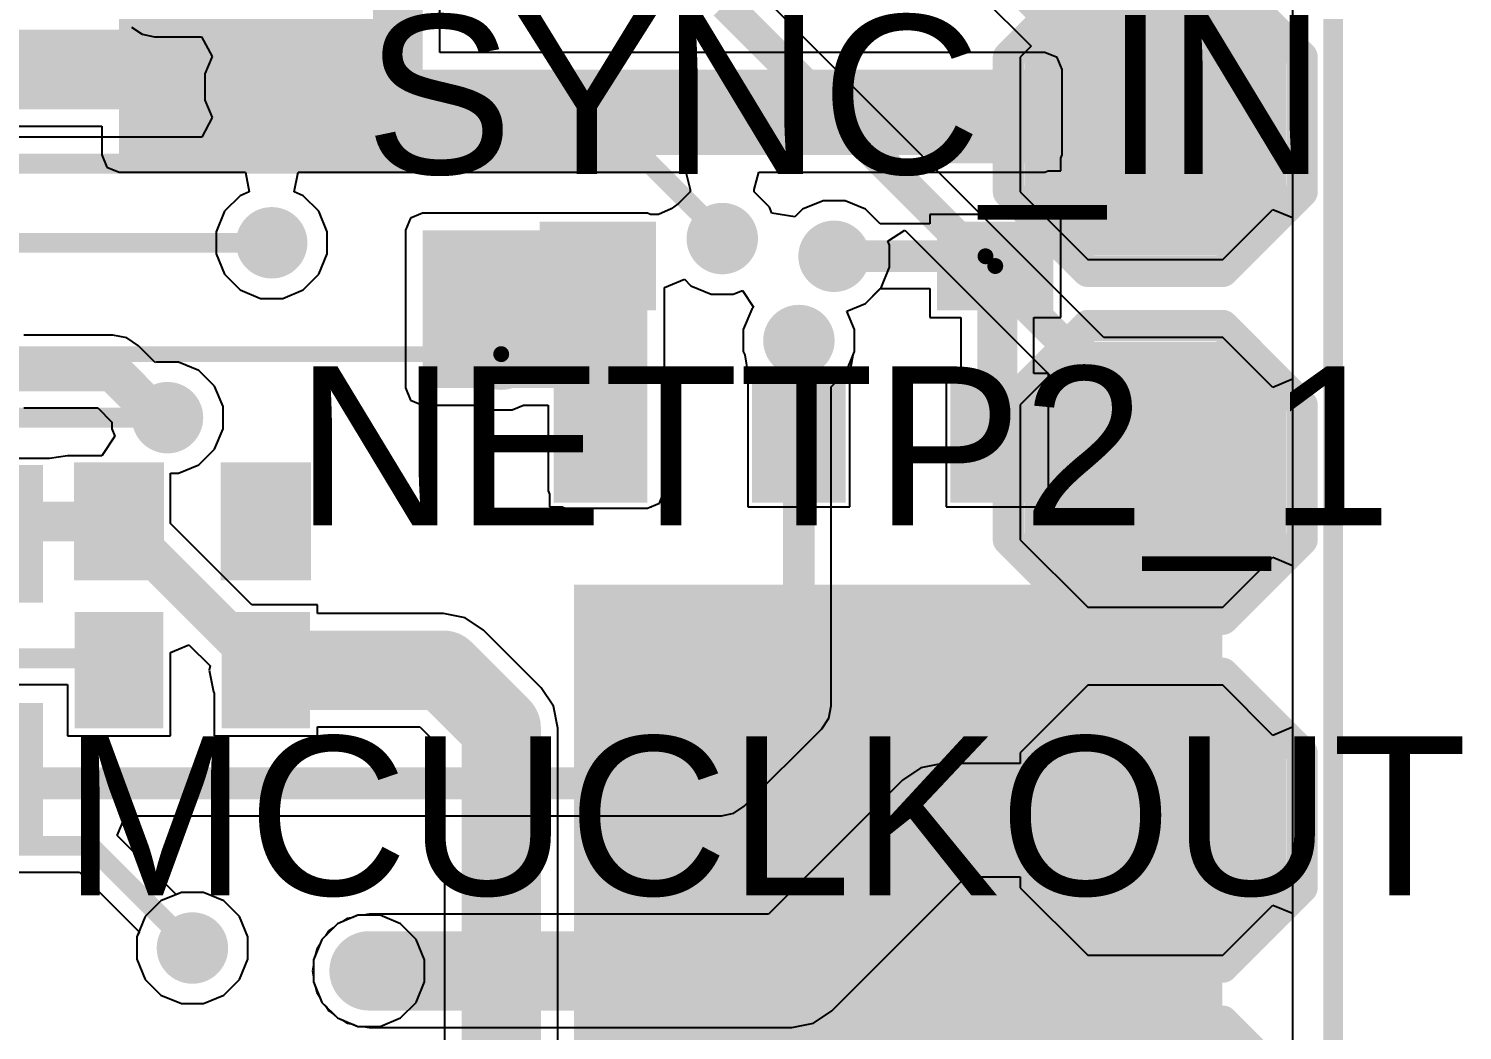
# Model space of a CAD drawing. Header units: millimetres. Extents: x -12 to 5428, y 0 to 5422.
# Drawn here: x 34.63 to 43.8, y 7.53 to 13.94 of the extents above; entities that cross this region are included whole.
import ezdxf

# ---------------------------------------------------------------- set-up
doc = ezdxf.new("R2010")
doc.units = ezdxf.units.MM
for name, color, linetype in [('BottomLayer', 5, 'Continuous'), ('BottomPaste', 16, 'Continuous'), ('BottomSolder', 6, 'Continuous'), ('Mechanical2', 216, 'Continuous'), ('TopLayer', 1, 'Continuous'), ('TopOverlay', 2, 'Continuous'), ('TopPaste', 8, 'Continuous'), ('TopSolder', 216, 'Continuous'), ('ViaHoleLayer', 16, 'Continuous')]:
    doc.layers.add(name, color=color, linetype=linetype)
doc.styles.add('Arial', font='', dxfattribs={"height": 0.2})
doc.styles.get('Arial').set_extended_font_data('Arial')

# ---------------------------------------------------------------- blocks, each defined once
blk = doc.blocks.new('T__________4')
at = {"layer": 'TopLayer'}
blk.add_hatch(color=1, dxfattribs=at).paths.add_polyline_path([(0.381, 0.762), (-0.381, 0.762), (-0.762, 0.381), (-0.762, -0.381), (-0.381, -0.762), (0.381, -0.762), (0.762, -0.381), (0.762, 0.381)])
at = {"layer": 'TopPaste'}
blk.add_hatch(color=8, dxfattribs=at).paths.add_polyline_path([(0.381, 0.762), (-0.381, 0.762), (-0.762, 0.381), (-0.762, -0.381), (-0.381, -0.762), (0.381, -0.762), (0.762, -0.381), (0.762, 0.381)])
at = {"layer": 'TopSolder'}
blk.add_hatch(color=216, dxfattribs=at).paths.add_polyline_path([(0.4185, 0.837), (-0.4185, 0.837), (-0.837, 0.4185), (-0.837, -0.4185), (-0.4185, -0.837), (0.4185, -0.837), (0.837, -0.4185), (0.837, 0.4185)])
at = {"layer": 'TopOverlay', "const_width": 0.2}
for points in [[(-0.4318, 0.9398), (-0.9398, 0.4318)], [(-0.4318, 0.9398), (0.4318, 0.9398)], [(0.4318, 0.9398), (0.9398, 0.4318)], [(-0.9398, 0.4318), (-0.9398, -0.4318)], [(0.9398, 0.4318), (0.9398, -0.4318)], [(-0.9398, -0.4318), (-0.4318, -0.9398)], [(0.9398, -0.4318), (0.4318, -0.9398)], [(-0.4318, -0.9398), (0.4318, -0.9398)]]:
    blk.add_lwpolyline(points, dxfattribs=at)
at = {"layer": 'TopOverlay', "const_width": 0.1}
for points in [[(-0.4818, 0.9398, 1), (-0.3818, 0.9398, 1)], [(-0.4818, 0.9398, 1), (-0.3818, 0.9398, 1)], [(0.3818, 0.9398, 1), (0.4818, 0.9398, 1)], [(0.3818, 0.9398, 1), (0.4818, 0.9398, 1)], [(-0.9898, 0.4318, 1), (-0.8898, 0.4318, 1)], [(-0.9898, 0.4318, 1), (-0.8898, 0.4318, 1)], [(0.8898, 0.4318, 1), (0.9898, 0.4318, 1)], [(0.8898, 0.4318, 1), (0.9898, 0.4318, 1)], [(-0.9898, -0.4318, 1), (-0.8898, -0.4318, 1)], [(-0.9898, -0.4318, 1), (-0.8898, -0.4318, 1)], [(0.8898, -0.4318, 1), (0.9898, -0.4318, 1)], [(0.8898, -0.4318, 1), (0.9898, -0.4318, 1)], [(-0.4818, -0.9398, 1), (-0.3818, -0.9398, 1)], [(-0.4818, -0.9398, 1), (-0.3818, -0.9398, 1)], [(0.3818, -0.9398, 1), (0.4818, -0.9398, 1)], [(0.3818, -0.9398, 1), (0.4818, -0.9398, 1)]]:
    blk.add_lwpolyline(points, format="xyb", close=True, dxfattribs=at)
blk = doc.blocks.new('T__________7')
at = {"layer": 'TopLayer'}
blk.add_hatch(color=1, dxfattribs=at).paths.add_polyline_path([(0.381, 0.762), (-0.381, 0.762), (-0.762, 0.381), (-0.762, -0.381), (-0.381, -0.762), (0.381, -0.762), (0.762, -0.381), (0.762, 0.381)])
at = {"layer": 'TopPaste'}
blk.add_hatch(color=8, dxfattribs=at).paths.add_polyline_path([(0.381, 0.762), (-0.381, 0.762), (-0.762, 0.381), (-0.762, -0.381), (-0.381, -0.762), (0.381, -0.762), (0.762, -0.381), (0.762, 0.381)])
at = {"layer": 'TopSolder'}
blk.add_hatch(color=216, dxfattribs=at).paths.add_polyline_path([(0.4185, 0.837), (-0.4185, 0.837), (-0.837, 0.4185), (-0.837, -0.4185), (-0.4185, -0.837), (0.4185, -0.837), (0.837, -0.4185), (0.837, 0.4185)])
at = {"layer": 'TopOverlay', "const_width": 0.2}
for points in [[(-0.4318, 0.9398), (-0.9398, 0.4318)], [(-0.4318, 0.9398), (0.4318, 0.9398)], [(0.4318, 0.9398), (0.9398, 0.4318)], [(-0.9398, 0.4318), (-0.9398, -0.4318)], [(0.9398, 0.4318), (0.9398, -0.4318)], [(-0.9398, -0.4318), (-0.4318, -0.9398)], [(0.9398, -0.4318), (0.4318, -0.9398)], [(-0.4318, -0.9398), (0.4318, -0.9398)]]:
    blk.add_lwpolyline(points, dxfattribs=at)
at = {"layer": 'TopOverlay', "const_width": 0.1}
for points in [[(-0.4818, 0.9398, 1), (-0.3818, 0.9398, 1)], [(-0.4818, 0.9398, 1), (-0.3818, 0.9398, 1)], [(0.3818, 0.9398, 1), (0.4818, 0.9398, 1)], [(0.3818, 0.9398, 1), (0.4818, 0.9398, 1)], [(-0.9898, 0.4318, 1), (-0.8898, 0.4318, 1)], [(-0.9898, 0.4318, 1), (-0.8898, 0.4318, 1)], [(0.8898, 0.4318, 1), (0.9898, 0.4318, 1)], [(0.8898, 0.4318, 1), (0.9898, 0.4318, 1)], [(-0.9898, -0.4318, 1), (-0.8898, -0.4318, 1)], [(-0.9898, -0.4318, 1), (-0.8898, -0.4318, 1)], [(0.8898, -0.4318, 1), (0.9898, -0.4318, 1)], [(0.8898, -0.4318, 1), (0.9898, -0.4318, 1)], [(-0.4818, -0.9398, 1), (-0.3818, -0.9398, 1)], [(-0.4818, -0.9398, 1), (-0.3818, -0.9398, 1)], [(0.3818, -0.9398, 1), (0.4818, -0.9398, 1)], [(0.3818, -0.9398, 1), (0.4818, -0.9398, 1)]]:
    blk.add_lwpolyline(points, format="xyb", close=True, dxfattribs=at)
blk = doc.blocks.new('T__________8')
at = {"layer": 'TopLayer'}
blk.add_hatch(color=1, dxfattribs=at).paths.add_polyline_path([(0.381, 0.762), (-0.381, 0.762), (-0.762, 0.381), (-0.762, -0.381), (-0.381, -0.762), (0.381, -0.762), (0.762, -0.381), (0.762, 0.381)])
at = {"layer": 'TopPaste'}
blk.add_hatch(color=8, dxfattribs=at).paths.add_polyline_path([(0.381, 0.762), (-0.381, 0.762), (-0.762, 0.381), (-0.762, -0.381), (-0.381, -0.762), (0.381, -0.762), (0.762, -0.381), (0.762, 0.381)])
at = {"layer": 'TopSolder'}
blk.add_hatch(color=216, dxfattribs=at).paths.add_polyline_path([(0.4185, 0.837), (-0.4185, 0.837), (-0.837, 0.4185), (-0.837, -0.4185), (-0.4185, -0.837), (0.4185, -0.837), (0.837, -0.4185), (0.837, 0.4185)])
at = {"layer": 'TopOverlay', "const_width": 0.2}
for points in [[(-0.4318, 0.9398), (-0.9398, 0.4318)], [(-0.4318, 0.9398), (0.4318, 0.9398)], [(0.4318, 0.9398), (0.9398, 0.4318)], [(-0.9398, 0.4318), (-0.9398, -0.4318)], [(0.9398, 0.4318), (0.9398, -0.4318)], [(-0.9398, -0.4318), (-0.4318, -0.9398)], [(0.9398, -0.4318), (0.4318, -0.9398)], [(-0.4318, -0.9398), (0.4318, -0.9398)]]:
    blk.add_lwpolyline(points, dxfattribs=at)
at = {"layer": 'TopOverlay', "const_width": 0.1}
for points in [[(-0.4818, 0.9398, 1), (-0.3818, 0.9398, 1)], [(-0.4818, 0.9398, 1), (-0.3818, 0.9398, 1)], [(0.3818, 0.9398, 1), (0.4818, 0.9398, 1)], [(0.3818, 0.9398, 1), (0.4818, 0.9398, 1)], [(-0.9898, 0.4318, 1), (-0.8898, 0.4318, 1)], [(-0.9898, 0.4318, 1), (-0.8898, 0.4318, 1)], [(0.8898, 0.4318, 1), (0.9898, 0.4318, 1)], [(0.8898, 0.4318, 1), (0.9898, 0.4318, 1)], [(-0.9898, -0.4318, 1), (-0.8898, -0.4318, 1)], [(-0.9898, -0.4318, 1), (-0.8898, -0.4318, 1)], [(0.8898, -0.4318, 1), (0.9898, -0.4318, 1)], [(0.8898, -0.4318, 1), (0.9898, -0.4318, 1)], [(-0.4818, -0.9398, 1), (-0.3818, -0.9398, 1)], [(-0.4818, -0.9398, 1), (-0.3818, -0.9398, 1)], [(0.3818, -0.9398, 1), (0.4818, -0.9398, 1)], [(0.3818, -0.9398, 1), (0.4818, -0.9398, 1)]]:
    blk.add_lwpolyline(points, format="xyb", close=True, dxfattribs=at)
blk = doc.blocks.new('8_WSON_6_5____B_32')
at = {"layer": 'BottomLayer'}
for points in [[(-3.025, 2.13), (-2.375, 2.13), (-2.375, 1.68), (-3.025, 1.68)], [(2.375, 2.13), (3.025, 2.13), (3.025, 1.68), (2.375, 1.68)], [(-1.7, 2), (1.7, 2), (1.7, -2), (-1.7, -2)], [(-3.025, 0.86), (-2.375, 0.86), (-2.375, 0.41), (-3.025, 0.41)], [(2.375, 0.86), (3.025, 0.86), (3.025, 0.41), (2.375, 0.41)], [(-3.025, -0.41), (-2.375, -0.41), (-2.375, -0.86), (-3.025, -0.86)], [(2.375, -0.41), (3.025, -0.41), (3.025, -0.86), (2.375, -0.86)], [(-3.025, -1.68), (-2.375, -1.68), (-2.375, -2.13), (-3.025, -2.13)], [(2.375, -1.68), (3.025, -1.68), (3.025, -2.13), (2.375, -2.13)]]:
    blk.add_hatch(color=5, dxfattribs=at).paths.add_polyline_path(points)
at = {"layer": 'BottomPaste'}
for points in [[(-3.025, 2.13), (-2.375, 2.13), (-2.375, 1.68), (-3.025, 1.68)], [(2.375, 2.13), (3.025, 2.13), (3.025, 1.68), (2.375, 1.68)], [(-1.7, 2), (1.7, 2), (1.7, -2), (-1.7, -2)], [(-3.025, 0.86), (-2.375, 0.86), (-2.375, 0.41), (-3.025, 0.41)], [(2.375, 0.86), (3.025, 0.86), (3.025, 0.41), (2.375, 0.41)], [(-3.025, -0.41), (-2.375, -0.41), (-2.375, -0.86), (-3.025, -0.86)], [(2.375, -0.41), (3.025, -0.41), (3.025, -0.86), (2.375, -0.86)], [(-3.025, -1.68), (-2.375, -1.68), (-2.375, -2.13), (-3.025, -2.13)], [(2.375, -1.68), (3.025, -1.68), (3.025, -2.13), (2.375, -2.13)]]:
    blk.add_hatch(color=16, dxfattribs=at).paths.add_polyline_path(points)
at = {"layer": 'BottomSolder'}
for points in [[(-3.1, 2.205), (-2.3, 2.205), (-2.3, 1.605), (-3.1, 1.605)], [(2.3, 2.205), (3.1, 2.205), (3.1, 1.605), (2.3, 1.605)], [(-1.775, 2.075), (1.775, 2.075), (1.775, -2.075), (-1.775, -2.075)], [(-3.1, 0.935), (-2.3, 0.935), (-2.3, 0.335), (-3.1, 0.335)], [(2.3, 0.935), (3.1, 0.935), (3.1, 0.335), (2.3, 0.335)], [(-3.1, -0.335), (-2.3, -0.335), (-2.3, -0.935), (-3.1, -0.935)], [(2.3, -0.335), (3.1, -0.335), (3.1, -0.935), (2.3, -0.935)], [(-3.1, -1.605), (-2.3, -1.605), (-2.3, -2.205), (-3.1, -2.205)], [(2.3, -1.605), (3.1, -1.605), (3.1, -2.205), (2.3, -2.205)]]:
    blk.add_hatch(color=6, dxfattribs=at).paths.add_polyline_path(points)
blk = doc.blocks.new('T__________57')
at = {"layer": 'TopLayer'}
blk.add_hatch(color=1, dxfattribs=at).paths.add_polyline_path([(0.381, 0.762), (-0.381, 0.762), (-0.762, 0.381), (-0.762, -0.381), (-0.381, -0.762), (0.381, -0.762), (0.762, -0.381), (0.762, 0.381)])
at = {"layer": 'TopPaste'}
blk.add_hatch(color=8, dxfattribs=at).paths.add_polyline_path([(0.381, 0.762), (-0.381, 0.762), (-0.762, 0.381), (-0.762, -0.381), (-0.381, -0.762), (0.381, -0.762), (0.762, -0.381), (0.762, 0.381)])
at = {"layer": 'TopSolder'}
blk.add_hatch(color=216, dxfattribs=at).paths.add_polyline_path([(0.4185, 0.837), (-0.4185, 0.837), (-0.837, 0.4185), (-0.837, -0.4185), (-0.4185, -0.837), (0.4185, -0.837), (0.837, -0.4185), (0.837, 0.4185)])
at = {"layer": 'TopOverlay', "const_width": 0.2}
for points in [[(-0.9398, 0.4318), (-0.4318, 0.9398)], [(-0.4318, 0.9398), (0.4318, 0.9398)], [(0.4318, 0.9398), (0.9398, 0.4318)], [(-0.9398, -0.4318), (-0.9398, 0.4318)], [(0.9398, -0.4318), (0.9398, 0.4318)], [(-0.9398, -0.4318), (-0.4318, -0.9398)], [(0.4318, -0.9398), (0.9398, -0.4318)], [(-0.4318, -0.9398), (0.4318, -0.9398)]]:
    blk.add_lwpolyline(points, dxfattribs=at)
at = {"layer": 'TopOverlay', "const_width": 0.1}
for points in [[(-0.4818, 0.9398, 1), (-0.3818, 0.9398, 1)], [(-0.4818, 0.9398, 1), (-0.3818, 0.9398, 1)], [(0.3818, 0.9398, 1), (0.4818, 0.9398, 1)], [(0.3818, 0.9398, 1), (0.4818, 0.9398, 1)], [(-0.9898, 0.4318, 1), (-0.8898, 0.4318, 1)], [(-0.9898, 0.4318, 1), (-0.8898, 0.4318, 1)], [(0.8898, 0.4318, 1), (0.9898, 0.4318, 1)], [(0.8898, 0.4318, 1), (0.9898, 0.4318, 1)], [(-0.9898, -0.4318, 1), (-0.8898, -0.4318, 1)], [(-0.9898, -0.4318, 1), (-0.8898, -0.4318, 1)], [(0.8898, -0.4318, 1), (0.9898, -0.4318, 1)], [(0.8898, -0.4318, 1), (0.9898, -0.4318, 1)], [(-0.4818, -0.9398, 1), (-0.3818, -0.9398, 1)], [(-0.4818, -0.9398, 1), (-0.3818, -0.9398, 1)], [(0.3818, -0.9398, 1), (0.4818, -0.9398, 1)], [(0.3818, -0.9398, 1), (0.4818, -0.9398, 1)]]:
    blk.add_lwpolyline(points, format="xyb", close=True, dxfattribs=at)
blk = doc.blocks.new('R___0402_B_80')
at = {"layer": 'BottomLayer'}
for points in [[(-0.2413, 0.3175), (-0.2413, -0.3175), (-0.6985, -0.3175), (-0.6985, 0.3175)], [(0.6985, 0.3175), (0.6985, -0.3175), (0.2413, -0.3175), (0.2413, 0.3175)]]:
    blk.add_hatch(color=5, dxfattribs=at).paths.add_polyline_path(points)
at = {"layer": 'BottomPaste'}
for points in [[(-0.2413, 0.3175), (-0.2413, -0.3175), (-0.6985, -0.3175), (-0.6985, 0.3175)], [(0.6985, 0.3175), (0.6985, -0.3175), (0.2413, -0.3175), (0.2413, 0.3175)]]:
    blk.add_hatch(color=16, dxfattribs=at).paths.add_polyline_path(points)
at = {"layer": 'BottomSolder'}
for points in [[(-0.1863, 0.3725), (-0.1863, -0.3725), (-0.7535, -0.3725), (-0.7535, 0.3725)], [(0.7535, 0.3725), (0.7535, -0.3725), (0.1863, -0.3725), (0.1863, 0.3725)]]:
    blk.add_hatch(color=6, dxfattribs=at).paths.add_polyline_path(points)
blk = doc.blocks.new('R___0402_B_81')
at = {"layer": 'BottomLayer'}
for points in [[(-0.2413, 0.3175), (-0.2413, -0.3175), (-0.6985, -0.3175), (-0.6985, 0.3175)], [(0.6985, 0.3175), (0.6985, -0.3175), (0.2413, -0.3175), (0.2413, 0.3175)]]:
    blk.add_hatch(color=5, dxfattribs=at).paths.add_polyline_path(points)
at = {"layer": 'BottomPaste'}
for points in [[(-0.2413, 0.3175), (-0.2413, -0.3175), (-0.6985, -0.3175), (-0.6985, 0.3175)], [(0.6985, 0.3175), (0.6985, -0.3175), (0.2413, -0.3175), (0.2413, 0.3175)]]:
    blk.add_hatch(color=16, dxfattribs=at).paths.add_polyline_path(points)
at = {"layer": 'BottomSolder'}
for points in [[(-0.1863, 0.3725), (-0.1863, -0.3725), (-0.7535, -0.3725), (-0.7535, 0.3725)], [(0.7535, 0.3725), (0.7535, -0.3725), (0.1863, -0.3725), (0.1863, 0.3725)]]:
    blk.add_hatch(color=6, dxfattribs=at).paths.add_polyline_path(points)
blk = doc.blocks.new('R___0402_B_86')
at = {"layer": 'BottomLayer'}
for points in [[(-0.2413, 0.3175), (-0.2413, -0.3175), (-0.6985, -0.3175), (-0.6985, 0.3175)], [(0.6985, 0.3175), (0.6985, -0.3175), (0.2413, -0.3175), (0.2413, 0.3175)]]:
    blk.add_hatch(color=5, dxfattribs=at).paths.add_polyline_path(points)
at = {"layer": 'BottomPaste'}
for points in [[(-0.2413, 0.3175), (-0.2413, -0.3175), (-0.6985, -0.3175), (-0.6985, 0.3175)], [(0.6985, 0.3175), (0.6985, -0.3175), (0.2413, -0.3175), (0.2413, 0.3175)]]:
    blk.add_hatch(color=16, dxfattribs=at).paths.add_polyline_path(points)
at = {"layer": 'BottomSolder'}
for points in [[(-0.1863, 0.3725), (-0.1863, -0.3725), (-0.7535, -0.3725), (-0.7535, 0.3725)], [(0.7535, 0.3725), (0.7535, -0.3725), (0.1863, -0.3725), (0.1863, 0.3725)]]:
    blk.add_hatch(color=6, dxfattribs=at).paths.add_polyline_path(points)
blk = doc.blocks.new('C___0402_B_142')
at = {"layer": 'BottomLayer'}
for points in [[(-0.2413, 0.3175), (-0.2413, -0.3175), (-0.6985, -0.3175), (-0.6985, 0.3175)], [(0.6985, 0.3175), (0.6985, -0.3175), (0.2413, -0.3175), (0.2413, 0.3175)]]:
    blk.add_hatch(color=5, dxfattribs=at).paths.add_polyline_path(points)
at = {"layer": 'BottomPaste'}
for points in [[(-0.2413, 0.3175), (-0.2413, -0.3175), (-0.6985, -0.3175), (-0.6985, 0.3175)], [(0.6985, 0.3175), (0.6985, -0.3175), (0.2413, -0.3175), (0.2413, 0.3175)]]:
    blk.add_hatch(color=16, dxfattribs=at).paths.add_polyline_path(points)
at = {"layer": 'BottomSolder'}
for points in [[(-0.1813, 0.3775), (-0.1813, -0.3775), (-0.7585, -0.3775), (-0.7585, 0.3775)], [(0.7585, 0.3775), (0.7585, -0.3775), (0.1813, -0.3775), (0.1813, 0.3775)]]:
    blk.add_hatch(color=6, dxfattribs=at).paths.add_polyline_path(points)
blk = doc.blocks.new('CAP_0603_B_143')
at = {"layer": 'BottomLayer'}
for points in [[(-1.143, -0.4445), (-1.143, 0.4445), (-0.381, 0.4445), (-0.381, -0.4445)], [(0.381, -0.4445), (0.381, 0.4445), (1.143, 0.4445), (1.143, -0.4445)]]:
    blk.add_hatch(color=5, dxfattribs=at).paths.add_polyline_path(points)
at = {"layer": 'BottomPaste'}
for points in [[(-1.143, -0.4445), (-1.143, 0.4445), (-0.381, 0.4445), (-0.381, -0.4445)], [(0.381, -0.4445), (0.381, 0.4445), (1.143, 0.4445), (1.143, -0.4445)]]:
    blk.add_hatch(color=16, dxfattribs=at).paths.add_polyline_path(points)
at = {"layer": 'BottomSolder'}
for points in [[(-1.203, -0.5045), (-1.203, 0.5045), (-0.321, 0.5045), (-0.321, -0.5045)], [(0.321, -0.5045), (0.321, 0.5045), (1.203, 0.5045), (1.203, -0.5045)]]:
    blk.add_hatch(color=6, dxfattribs=at).paths.add_polyline_path(points)

msp = doc.modelspace()

# ---------------------------------------------------------------- hatches: boundary and pattern name
at = {"layer": 'BottomLayer'}
for points in [[(35.2044, 13.1339), (37.1475, 13.1339), (37.1475, 14.097), (35.2044, 14.097)], [(35.2044, 13.1339), (41.1298, 13.1339), (41.1298, 13.68), (35.2044, 13.68)], [(37.1475, 11.643), (38.586, 11.643), (38.586, 12.6513), (37.1475, 12.6513)], [(38.0606, 10.9838), (38.586, 10.9838), (38.586, 12.6513), (38.0606, 12.6513)]]:
    msp.add_hatch(color=5, dxfattribs=at).paths.add_polyline_path(points)
h = msp.add_hatch(color=5, dxfattribs=at)
edge = h.paths.add_edge_path()
edge.add_arc((36.1815, 13.5684), 0.3, 0, 360)
h = msp.add_hatch(color=5, dxfattribs=at)
edge = h.paths.add_edge_path()
edge.add_arc((36.1815, 12.5714), 0.2286, 0, 360)
h = msp.add_hatch(color=5, dxfattribs=at)
edge = h.paths.add_edge_path()
edge.add_arc((39.0652, 12.5984), 0.2286, 0, 360)
h = msp.add_hatch(color=5, dxfattribs=at)
edge = h.paths.add_edge_path()
edge.add_arc((39.7806, 12.4851), 0.2286, 0, 360)
h = msp.add_hatch(color=5, dxfattribs=at)
edge = h.paths.add_edge_path()
edge.add_arc((39.5556, 11.946), 0.2286, 0, 360)
h = msp.add_hatch(color=5, dxfattribs=at)
edge = h.paths.add_edge_path()
edge.add_arc((37.6506, 11.8589), 0.2286, 0, 360)
h = msp.add_hatch(color=5, dxfattribs=at)
edge = h.paths.add_edge_path()
edge.add_arc((35.5148, 11.4525), 0.2286, 0, 360)
h = msp.add_hatch(color=5, dxfattribs=at)
edge = h.paths.add_edge_path()
edge.add_arc((35.6743, 8.0589), 0.2286, 0, 360)
h = msp.add_hatch(color=5, dxfattribs=at)
edge = h.paths.add_edge_path()
edge.add_arc((36.8046, 7.9128), 0.2286, 0, 360)
at = {"layer": 'TopLayer'}
h = msp.add_hatch(color=1, dxfattribs=at)
edge = h.paths.add_edge_path()
edge.add_arc((36.1815, 13.5684), 0.3, 0, 360)
h = msp.add_hatch(color=1, dxfattribs=at)
edge = h.paths.add_edge_path()
edge.add_arc((36.1815, 12.5714), 0.2286, 0, 360)
h = msp.add_hatch(color=1, dxfattribs=at)
edge = h.paths.add_edge_path()
edge.add_arc((39.0652, 12.5984), 0.2286, 0, 360)
h = msp.add_hatch(color=1, dxfattribs=at)
edge = h.paths.add_edge_path()
edge.add_arc((39.7806, 12.4851), 0.2286, 0, 360)
h = msp.add_hatch(color=1, dxfattribs=at)
edge = h.paths.add_edge_path()
edge.add_arc((39.5556, 11.946), 0.2286, 0, 360)
h = msp.add_hatch(color=1, dxfattribs=at)
edge = h.paths.add_edge_path()
edge.add_arc((37.6506, 11.8589), 0.2286, 0, 360)
h = msp.add_hatch(color=1, dxfattribs=at)
edge = h.paths.add_edge_path()
edge.add_arc((35.5148, 11.4525), 0.2286, 0, 360)
h = msp.add_hatch(color=1, dxfattribs=at)
edge = h.paths.add_edge_path()
edge.add_arc((35.6743, 8.0589), 0.2286, 0, 360)
h = msp.add_hatch(color=1, dxfattribs=at)
edge = h.paths.add_edge_path()
edge.add_arc((36.8046, 7.9128), 0.2286, 0, 360)
at = {"layer": 'ViaHoleLayer'}
h = msp.add_hatch(color=16, dxfattribs=at)
edge = h.paths.add_edge_path()
edge.add_arc((36.1815, 13.5684), 0.15, 0, 360)
h = msp.add_hatch(color=16, dxfattribs=at)
edge = h.paths.add_edge_path()
edge.add_arc((36.1815, 12.5714), 0.1016, 0, 360)
h = msp.add_hatch(color=16, dxfattribs=at)
edge = h.paths.add_edge_path()
edge.add_arc((39.0652, 12.5984), 0.1016, 0, 360)
h = msp.add_hatch(color=16, dxfattribs=at)
edge = h.paths.add_edge_path()
edge.add_arc((39.7806, 12.4851), 0.1016, 0, 360)
h = msp.add_hatch(color=16, dxfattribs=at)
edge = h.paths.add_edge_path()
edge.add_arc((39.5556, 11.946), 0.1016, 0, 360)
h = msp.add_hatch(color=16, dxfattribs=at)
edge = h.paths.add_edge_path()
edge.add_arc((37.6506, 11.8589), 0.1016, 0, 360)
h = msp.add_hatch(color=16, dxfattribs=at)
edge = h.paths.add_edge_path()
edge.add_arc((35.5148, 11.4525), 0.1016, 0, 360)
h = msp.add_hatch(color=16, dxfattribs=at)
edge = h.paths.add_edge_path()
edge.add_arc((35.6743, 8.0589), 0.1016, 0, 360)
h = msp.add_hatch(color=16, dxfattribs=at)
edge = h.paths.add_edge_path()
edge.add_arc((36.8046, 7.9128), 0.1016, 0, 360)

# ---------------------------------------------------------------- linework, layer by layer
at = {"layer": 'BottomLayer'}
for p, q in [((42.7156, 32.1403), (42.7156, 7)), ((37.2575, 13.7899), (37.2575, 14.097)), ((41.1298, 13.7899), (37.2575, 13.7899)), ((41.2076, 13.7577), (41.1298, 13.7899)), ((41.2398, 13.68), (41.2076, 13.7577)), ((41.2398, 13.1339), (41.2398, 13.68)), ((32.7448, 13.3174), (35.0944, 13.3174)), ((35.0944, 13.3174), (35.0944, 13.1339)), ((35.0944, 13.1339), (35.1266, 13.0561)), ((41.2314, 13.1137), (41.2398, 13.1339)), ((35.1266, 13.0561), (35.2044, 13.0239)), ((41.1298, 13.0239), (41.15, 13.0323)), ((41.15, 13.0323), (41.2314, 13.0323)), ((41.2314, 13.0323), (41.2314, 13.1137)), ((35.2044, 13.0239), (36.0129, 13.0239)), ((36.0129, 13.0239), (36.0382, 12.8969)), ((36.3248, 12.8969), (36.3501, 13.0239)), ((36.3501, 13.0239), (38.8313, 13.0239)), ((38.8313, 13.0239), (38.8603, 12.9133)), ((39.2701, 12.9133), (39.2991, 13.0239)), ((39.2991, 13.0239), (41.1298, 13.0239)), ((35.9801, 12.8728), (35.88, 12.7728)), ((36.0382, 12.8969), (35.9801, 12.8728)), ((36.3829, 12.8728), (36.3248, 12.8969)), ((36.4829, 12.7728), (36.3829, 12.8728)), ((38.8608, 12.8969), (38.786, 12.8221)), ((38.8603, 12.9133), (38.8608, 12.8969)), ((39.2696, 12.8969), (39.2701, 12.9133)), ((39.3667, 12.7998), (39.2696, 12.8969)), ((35.88, 12.7728), (35.8259, 12.6421)), ((36.5371, 12.6421), (36.4829, 12.7728)), ((37.1475, 12.7612), (37.0697, 12.729)), ((38.586, 12.7612), (37.1475, 12.7612)), ((38.6062, 12.7529), (38.586, 12.7612)), ((38.7391, 12.7891), (38.6562, 12.7529)), ((38.786, 12.8221), (38.7391, 12.7891)), ((39.3829, 12.7607), (39.3667, 12.7998)), ((39.53, 12.7374), (39.3829, 12.7607)), ((39.5792, 12.7866), (39.53, 12.7374)), ((39.7099, 12.8407), (39.5792, 12.7866)), ((39.8513, 12.8407), (39.7099, 12.8407)), ((39.982, 12.7866), (39.8513, 12.8407)), ((40.0763, 12.6923), (39.982, 12.7866)), ((37.0697, 12.729), (37.0375, 12.6513)), ((38.6562, 12.7529), (38.6062, 12.7529)), ((40.3932, 12.6923), (40.0763, 12.6923)), ((41.2314, 12.7529), (40.3932, 12.7529)), ((40.3932, 12.7529), (40.3932, 12.6923)), ((41.2314, 12.0925), (41.2314, 12.7529)), ((35.8259, 12.6421), (35.8259, 12.5006)), ((36.5371, 12.5006), (36.5371, 12.6421)), ((37.0375, 12.6513), (37.0375, 11.643)), ((35.8259, 12.5006), (35.88, 12.3699)), ((36.4829, 12.3699), (36.5371, 12.5006)), ((35.88, 12.3699), (35.9801, 12.2699)), ((36.3829, 12.2699), (36.4829, 12.3699)), ((38.696, 12.2851), (38.823, 12.3377)), ((38.823, 12.3377), (38.8638, 12.2969)), ((38.8638, 12.2969), (38.9945, 12.2428)), ((35.9801, 12.2699), (36.1108, 12.2158)), ((36.1108, 12.2158), (36.2522, 12.2158)), ((36.2522, 12.2158), (36.3829, 12.2699)), ((38.696, 10.9838), (38.696, 12.2851)), ((38.9945, 12.2428), (39.1359, 12.2428)), ((39.1359, 12.2428), (39.194, 12.2668)), ((39.194, 12.2668), (39.2659, 12.1592)), ((39.982, 12.1836), (40.0763, 12.2779)), ((40.0763, 12.2779), (40.3932, 12.2779)), ((40.3932, 12.2779), (40.3932, 12.0925)), ((39.2541, 12.1474), (39.2, 12.0167)), ((39.2659, 12.1592), (39.2541, 12.1474)), ((39.8626, 12.1342), (39.982, 12.1836)), ((39.9112, 12.0167), (39.8626, 12.1342)), ((40.3932, 12.0925), (40.5925, 12.0925)), ((40.5925, 12.0925), (40.5925, 11.7354)), ((41.0587, 11.7354), (41.0587, 12.0925)), ((41.0587, 12.0925), (41.2314, 12.0925)), ((35.1649, 11.9806), (34.5948, 11.9806)), ((35.2541, 11.9628), (35.1649, 11.9806)), ((35.3297, 11.9123), (35.2541, 11.9628)), ((39.2, 12.0167), (39.2, 11.8752)), ((39.9112, 11.8752), (39.9112, 12.0167)), ((35.4368, 11.8052), (35.3297, 11.9123)), ((39.2, 11.8752), (39.2088, 11.8541)), ((39.2088, 11.8541), (39.229, 11.7354)), ((39.8822, 11.7354), (39.9024, 11.8541)), ((39.9024, 11.8541), (39.9112, 11.8752)), ((35.4441, 11.8081), (35.4368, 11.8052)), ((35.5855, 11.8081), (35.4441, 11.8081)), ((35.7162, 11.754), (35.5855, 11.8081)), ((35.8163, 11.654), (35.7162, 11.754)), ((35.8704, 11.5233), (35.8163, 11.654)), ((39.229, 11.7354), (39.229, 11.7354)), ((39.229, 11.7354), (39.229, 11.7354)), ((39.229, 11.7354), (39.229, 10.8822)), ((39.8822, 10.8822), (39.8822, 11.7354)), ((39.8822, 11.7354), (39.8822, 11.7354)), ((39.8822, 11.7354), (39.8822, 11.7354)), ((40.5925, 11.7354), (40.499, 11.7354)), ((40.499, 11.7354), (40.499, 10.8822)), ((41.1522, 11.7354), (41.0587, 11.7354)), ((41.1522, 10.8822), (41.1522, 11.7354)), ((37.0375, 11.643), (37.0697, 11.5653)), ((37.0697, 11.5653), (37.1475, 11.5331)), ((34.5948, 11.5144), (35.0683, 11.5144)), ((35.0683, 11.5144), (35.1592, 11.4235)), ((35.8704, 11.3818), (35.8704, 11.5233)), ((37.1475, 11.5331), (37.5082, 11.5331)), ((37.5082, 11.5331), (37.5799, 11.5033)), ((37.5799, 11.5033), (37.7213, 11.5033)), ((37.7213, 11.5033), (37.7931, 11.5331)), ((37.7931, 11.5331), (37.9506, 11.5331)), ((37.9506, 11.5331), (37.9506, 10.9838)), ((35.1592, 11.4235), (35.1592, 11.3818)), ((35.1592, 11.3818), (35.1786, 11.3351)), ((35.8163, 11.2511), (35.8704, 11.3818)), ((35.1786, 11.3351), (35.0937, 11.2081)), ((34.8742, 11.2081), (34.7599, 11.1917)), ((34.8801, 11.2081), (34.8742, 11.2081)), ((34.8742, 11.2081), (34.8742, 11.2081)), ((35.0937, 11.2081), (34.8801, 11.2081)), ((35.7162, 11.1511), (35.8163, 11.2511)), ((34.7599, 11.1917), (33.6677, 11.1917)), ((34.7599, 11.1917), (34.7599, 11.1917)), ((35.5855, 11.0969), (35.7162, 11.1511)), ((35.5346, 10.7757), (35.5346, 11.0969)), ((35.5346, 11.0969), (35.5855, 11.0969)), ((37.9506, 10.9838), (37.959, 10.9636)), ((37.959, 10.9636), (37.959, 10.8822)), ((38.6638, 10.9061), (38.696, 10.9838)), ((37.959, 10.8822), (38.0404, 10.8822)), ((38.0404, 10.8822), (38.0606, 10.8739)), ((38.0606, 10.8739), (38.586, 10.8739)), ((38.586, 10.8739), (38.6062, 10.8822)), ((38.6062, 10.8822), (38.6122, 10.8822)), ((38.6122, 10.8847), (38.6638, 10.9061)), ((38.6122, 10.8822), (38.6122, 10.8847)), ((39.229, 10.8822), (39.8822, 10.8822)), ((40.499, 10.8822), (41.1522, 10.8822)), ((36.0546, 10.2557), (35.5346, 10.7757)), ((36.4743, 10.2557), (36.0546, 10.2557)), ((36.4743, 10.1992), (36.4743, 10.2557)), ((37.2808, 10.1992), (36.4743, 10.1992)), ((37.4196, 10.1716), (37.2808, 10.1992)), ((37.2808, 10.1992), (37.2808, 10.1992)), ((37.5372, 10.093), (37.4196, 10.1716)), ((37.907, 9.7232), (37.5372, 10.093)), ((35.5345, 9.9506), (35.6518, 9.9992)), ((35.5345, 9.4175), (35.5345, 9.9506)), ((35.6518, 9.9992), (35.787, 9.8641)), ((35.787, 9.8641), (35.7815, 9.8366)), ((35.7815, 9.8366), (35.8091, 9.6978)), ((33.4224, 9.7445), (34.8741, 9.7445)), ((34.8741, 9.7445), (34.8741, 9.4175)), ((35.8091, 9.6978), (35.8139, 9.6907)), ((35.8139, 9.6907), (35.8139, 9.4175)), ((37.9856, 9.6056), (37.907, 9.7232)), ((37.907, 9.7232), (37.907, 9.7232)), ((38.0132, 9.4668), (37.9856, 9.6056)), ((36.4743, 9.4175), (36.4743, 9.474)), ((36.4743, 9.474), (37.1307, 9.474)), ((37.1307, 9.474), (37.288, 9.3166)), ((38.0132, 6.3438), (38.0132, 9.4668)), ((34.8741, 9.4175), (35.5345, 9.4175)), ((35.8139, 9.4175), (36.4743, 9.4175)), ((37.288, 9.3166), (37.288, 6.3438)), ((35.4729, 8.3604), (35.3728, 8.2603)), ((35.6036, 8.4145), (35.4729, 8.3604)), ((35.745, 8.4145), (35.6036, 8.4145)), ((35.8757, 8.3604), (35.745, 8.4145)), ((35.9757, 8.2603), (35.8757, 8.3604)), ((35.3728, 8.2603), (35.3187, 8.1296)), ((36.0299, 8.1296), (35.9757, 8.2603)), ((36.7339, 8.2684), (36.6032, 8.2143)), ((36.8753, 8.2684), (36.7339, 8.2684)), ((37.006, 8.2143), (36.8753, 8.2684)), ((36.6032, 8.2143), (36.5031, 8.1142)), ((37.106, 8.1142), (37.006, 8.2143)), ((35.3187, 8.1296), (35.3187, 7.9882)), ((36.0299, 7.9882), (36.0299, 8.1296)), ((36.5031, 8.1142), (36.449, 7.9835)), ((37.1602, 7.9835), (37.106, 8.1142)), ((35.3187, 7.9882), (35.3728, 7.8575)), ((35.9757, 7.8575), (36.0299, 7.9882)), ((36.449, 7.9835), (36.449, 7.8421)), ((37.1602, 7.8421), (37.1602, 7.9835)), ((35.3728, 7.8575), (35.4729, 7.7574)), ((35.8757, 7.7574), (35.9757, 7.8575)), ((36.449, 7.8421), (36.5031, 7.7114)), ((37.106, 7.7114), (37.1602, 7.8421)), ((35.4729, 7.7574), (35.6036, 7.7033)), ((35.745, 7.7033), (35.8757, 7.7574)), ((36.5031, 7.7114), (36.6032, 7.6113)), ((37.006, 7.6113), (37.106, 7.7114)), ((35.6036, 7.7033), (35.745, 7.7033)), ((36.6032, 7.6113), (36.7339, 7.5572)), ((36.7339, 7.5572), (36.8753, 7.5572)), ((36.8753, 7.5572), (37.006, 7.6113))]:
    msp.add_line(p, q, dxfattribs=at)
for points, const_width in [([(32.7136, 13.68), (35.4329, 13.68)], 0.508), ([(39.7806, 12.4851), (40.7499, 12.4851)], 0.2032), ([(38.2685, 12.4227), (38.2856, 12.4227)], 0.254), ([(38.2856, 11.3088), (38.2856, 12.4227)], 0.254), ([(40.8123, 12.4227), (40.8256, 12.4227)], 0.254), ([(40.8256, 11.3088), (40.8256, 12.4227)], 0.254), ([(40.7499, 12.4851), (40.8123, 12.4227)], 0.1016), ([(39.5556, 11.3088), (39.5556, 11.946)], 0.254), ([(34.1757, 11.7475), (35.1649, 11.7475)], 0.254), ([(35.1649, 11.7475), (35.4598, 11.4525)], 0.254), ([(35.4598, 11.4525), (35.5148, 11.4525)], 0.254), ([(34.2937, 10.789), (35.2044, 10.789)], 0.254), ([(35.2044, 10.7763), (35.2044, 10.789)], 0.254), ([(35.2044, 10.7763), (36.1441, 9.8366)], 0.254), ([(36.1441, 9.8366), (37.2808, 9.8366)], 0.508), ([(37.2808, 9.8366), (37.6506, 9.4668)], 0.508), ([(33.1072, 9.9128), (35.1281, 9.9128)], 0.127), ([(35.1281, 9.9128), (35.2043, 9.8366)], 0.127), ([(37.6506, 5.9798), (37.6506, 9.4668)], 0.508)]:
    msp.add_lwpolyline(points, dxfattribs=dict(at, const_width=const_width))
for points, const_width in [([(35.3059, 13.68, 1), (35.5599, 13.68, 1)], 0.254), ([(39.7298, 12.4851, 1), (39.8314, 12.4851, 1)], 0.1016), ([(40.6991, 12.4851, 1), (40.8007, 12.4851, 1)], 0.1016), ([(38.205, 12.4227, 1), (38.332, 12.4227, 1)], 0.127), ([(38.2221, 12.4227, 1), (38.3491, 12.4227, 1)], 0.127), ([(38.2221, 12.4227, 1), (38.3491, 12.4227, 1)], 0.127), ([(40.7488, 12.4227, 1), (40.8758, 12.4227, 1)], 0.127), ([(40.7621, 12.4227, 1), (40.8891, 12.4227, 1)], 0.127), ([(40.7621, 12.4227, 1), (40.8891, 12.4227, 1)], 0.127), ([(40.7245, 12.4851, 1), (40.7753, 12.4851, 1)], 0.0508), ([(40.7869, 12.4227, 1), (40.8377, 12.4227, 1)], 0.0508), ([(39.4921, 11.946, 1), (39.6191, 11.946, 1)], 0.127), ([(35.1014, 11.7475, 1), (35.2284, 11.7475, 1)], 0.127), ([(35.1014, 11.7475, 1), (35.2284, 11.7475, 1)], 0.127), ([(35.3963, 11.4525, 1), (35.5233, 11.4525, 1)], 0.127), ([(35.3963, 11.4525, 1), (35.5233, 11.4525, 1)], 0.127), ([(35.4513, 11.4525, 1), (35.5783, 11.4525, 1)], 0.127), ([(38.2221, 11.3088, 1), (38.3491, 11.3088, 1)], 0.127), ([(39.4921, 11.3088, 1), (39.6191, 11.3088, 1)], 0.127), ([(40.7621, 11.3088, 1), (40.8891, 11.3088, 1)], 0.127), ([(35.1409, 10.789, 1), (35.2679, 10.789, 1)], 0.127), ([(35.1409, 10.789, 1), (35.2679, 10.789, 1)], 0.127), ([(35.1409, 10.7763, 1), (35.2679, 10.7763, 1)], 0.127), ([(35.1409, 10.7763, 1), (35.2679, 10.7763, 1)], 0.127), ([(36.0171, 9.8366, 1), (36.2711, 9.8366, 1)], 0.254), ([(37.1538, 9.8366, 1), (37.4078, 9.8366, 1)], 0.254), ([(37.1538, 9.8366, 1), (37.4078, 9.8366, 1)], 0.254), ([(35.0963, 9.9128, 1), (35.1598, 9.9128, 1)], 0.0635), ([(35.0963, 9.9128, 1), (35.1598, 9.9128, 1)], 0.0635), ([(36.0806, 9.8366, 1), (36.2076, 9.8366, 1)], 0.127), ([(35.1725, 9.8366, 1), (35.236, 9.8366, 1)], 0.0635), ([(37.5236, 9.4668, 1), (37.7776, 9.4668, 1)], 0.254), ([(37.5236, 9.4668, 1), (37.7776, 9.4668, 1)], 0.254)]:
    msp.add_lwpolyline(points, format="xyb", close=True, dxfattribs=dict(at, const_width=const_width))
at = {"layer": 'Mechanical2', "const_width": 0.127}
msp.add_lwpolyline([(42.9746, 7), (42.9746, 33)], dxfattribs=at)
at = {"layer": 'TopLayer'}
for p, q in [((40.5142, 14.3572), (41.042, 13.8294)), ((41.5063, 11.9661), (39.2289, 14.2435)), ((35.2847, 13.9505), (35.3519, 13.9056)), ((35.3519, 13.9056), (35.4312, 13.8898)), ((35.4312, 13.8898), (35.7331, 13.8898)), ((35.7331, 13.8898), (35.7998, 13.7628)), ((35.7998, 13.7628), (35.7545, 13.6533)), ((41.042, 13.8294), (40.9726, 13.76)), ((40.9726, 13.76), (40.9726, 12.8964)), ((35.7545, 13.6533), (35.7545, 13.4835)), ((35.7545, 13.4835), (35.8001, 13.3732)), ((35.8001, 13.3732), (35.7339, 13.2462)), ((35.7339, 13.2462), (33.8468, 13.2462)), ((40.9726, 12.8964), (41.4044, 12.4646)), ((42.268, 12.4646), (42.5886, 12.7853)), ((42.5886, 12.7853), (42.7156, 12.7327)), ((42.7156, 12.7327), (42.7156, 11.698)), ((40.1258, 12.5809), (40.2335, 12.6529)), ((40.1362, 12.5558), (40.1258, 12.5809)), ((40.2335, 12.6529), (41.1623, 11.724)), ((40.1362, 12.4144), (40.1362, 12.5558)), ((40.0821, 12.2837), (40.1362, 12.4144)), ((41.4044, 12.4646), (42.268, 12.4646)), ((39.982, 12.1836), (40.0821, 12.2837)), ((39.8626, 12.1342), (39.982, 12.1836)), ((39.9112, 12.0167), (39.8626, 12.1342)), ((39.9112, 11.8752), (39.9112, 12.0167)), ((42.268, 11.9661), (41.5063, 11.9661)), ((42.5886, 11.6454), (42.268, 11.9661)), ((39.8571, 11.7445), (39.9112, 11.8752)), ((39.7628, 11.6503), (39.8571, 11.7445)), ((41.1623, 11.724), (40.9726, 11.5343)), ((42.7156, 11.698), (42.5886, 11.6454)), ((39.7628, 9.609), (39.7628, 11.6503)), ((40.9726, 11.5343), (40.9726, 10.6707)), ((40.9726, 10.6707), (41.4044, 10.2389)), ((42.268, 10.2389), (42.5886, 10.5595)), ((42.5886, 10.5595), (42.7156, 10.5069)), ((42.7156, 10.5069), (42.7156, 9.4723)), ((41.4044, 10.2389), (42.268, 10.2389)), ((41.4044, 9.7403), (40.9726, 9.3085)), ((42.268, 9.7403), (41.4044, 9.7403)), ((42.5886, 9.4197), (42.268, 9.7403)), ((39.747, 9.5297), (39.7628, 9.609)), ((39.7628, 9.609), (39.7628, 9.609)), ((39.2059, 8.9663), (39.7021, 9.4625)), ((39.7021, 9.4625), (39.747, 9.5297)), ((39.7021, 9.4625), (39.7021, 9.4625)), ((42.7156, 9.4723), (42.5886, 9.4197)), ((40.9726, 9.3085), (40.9726, 9.2393)), ((40.3356, 9.2117), (40.218, 9.1331)), ((40.4743, 9.2393), (40.3356, 9.2117)), ((40.9726, 9.2393), (40.4743, 9.2393)), ((40.4743, 9.2393), (40.4743, 9.2393)), ((40.218, 9.1331), (39.3602, 8.2754)), ((35.1926, 8.7786), (35.2452, 8.9056)), ((35.2452, 8.9056), (39.0594, 8.9056)), ((39.0594, 8.9056), (39.1387, 8.9214)), ((39.0594, 8.9056), (39.0594, 8.9056)), ((39.1387, 8.9214), (39.2059, 8.9663)), ((35.5705, 8.4008), (35.1926, 8.7786)), ((33.7639, 8.5445), (34.9507, 8.5445)), ((34.9507, 8.5445), (35.3324, 8.1627)), ((39.7668, 7.6564), (40.6245, 8.5142)), ((40.6245, 8.5142), (40.9726, 8.5142)), ((40.9726, 8.5142), (40.9726, 8.4449)), ((40.9726, 8.4449), (41.4044, 8.0131)), ((35.6036, 8.4145), (35.5705, 8.4008)), ((35.745, 8.4145), (35.6036, 8.4145)), ((35.8757, 8.3604), (35.745, 8.4145)), ((35.9757, 8.2603), (35.8757, 8.3604)), ((36.0299, 8.1296), (35.9757, 8.2603)), ((36.7339, 8.2684), (36.7009, 8.2547)), ((36.7696, 8.2684), (36.7339, 8.2684)), ((36.8046, 8.2754), (36.7696, 8.2684)), ((39.3602, 8.2754), (36.8046, 8.2754)), ((42.268, 8.0131), (42.5886, 8.3338)), ((42.5886, 8.3338), (42.7156, 8.2812)), ((42.7156, 8.2812), (42.7156, 7.2466)), ((36.5482, 8.1692), (36.5284, 8.1395)), ((36.5779, 8.189), (36.5482, 8.1692)), ((36.6032, 8.2143), (36.5779, 8.189)), ((36.6361, 8.2279), (36.6032, 8.2143)), ((36.6658, 8.2478), (36.6361, 8.2279)), ((36.7009, 8.2547), (36.6658, 8.2478)), ((35.3324, 8.1627), (35.3187, 8.1296)), ((35.3187, 8.1296), (35.3187, 7.9882)), ((36.0299, 7.9882), (36.0299, 8.1296)), ((36.4895, 8.0812), (36.4696, 8.0515)), ((36.5031, 8.1142), (36.4895, 8.0812)), ((36.5284, 8.1395), (36.5031, 8.1142)), ((35.3187, 7.9882), (35.3728, 7.8575)), ((35.9757, 7.8575), (36.0299, 7.9882)), ((36.4626, 8.0165), (36.449, 7.9835)), ((36.449, 7.9835), (36.449, 7.9478)), ((36.4696, 8.0515), (36.4626, 8.0165)), ((41.4044, 8.0131), (42.268, 8.0131)), ((36.449, 7.9478), (36.442, 7.9128)), ((36.442, 7.9128), (36.449, 7.8778)), ((35.3728, 7.8575), (35.4729, 7.7574)), ((35.8757, 7.7574), (35.9757, 7.8575)), ((36.449, 7.8778), (36.449, 7.8421)), ((36.449, 7.8421), (36.4626, 7.8091)), ((36.4626, 7.8091), (36.4696, 7.774)), ((35.4729, 7.7574), (35.6036, 7.7033)), ((35.745, 7.7033), (35.8757, 7.7574)), ((36.4696, 7.774), (36.4895, 7.7444)), ((36.4895, 7.7444), (36.5031, 7.7114)), ((36.5031, 7.7114), (36.5284, 7.6861)), ((35.6036, 7.7033), (35.745, 7.7033)), ((36.5284, 7.6861), (36.5482, 7.6564)), ((36.5482, 7.6564), (36.5779, 7.6366)), ((36.5779, 7.6366), (36.6032, 7.6113)), ((39.6491, 7.5778), (39.7668, 7.6564)), ((36.6032, 7.6113), (36.6361, 7.5977)), ((36.6361, 7.5977), (36.6658, 7.5778)), ((36.6658, 7.5778), (36.7009, 7.5709)), ((36.7009, 7.5709), (36.7339, 7.5572)), ((36.7339, 7.5572), (36.7696, 7.5572)), ((36.7696, 7.5572), (36.8046, 7.5502)), ((36.8046, 7.5502), (39.5104, 7.5502)), ((39.5104, 7.5502), (39.6491, 7.5778)), ((39.5104, 7.5502), (39.5104, 7.5502))]:
    msp.add_line(p, q, dxfattribs=at)
for points, const_width in [([(40.4516, 14.7128), (41.8362, 13.3282)], 0.2032), ([(39.0824, 14.097), (41.8362, 11.3432)], 0.2032), ([(33.356, 13.0779), (38.6018, 13.0779)], 0.127), ([(38.6018, 13.0779), (39.0652, 12.6145)], 0.127), ([(39.0652, 12.5984), (39.0652, 12.6145)], 0.127), ([(34.1658, 12.5714), (36.1815, 12.5714)], 0.127), ([(39.5556, 9.609), (39.5556, 11.946)], 0.2032), ([(33.9517, 11.8589), (37.6506, 11.8589)], 0.1016), ([(33.8507, 11.4525), (35.5148, 11.4525)], 0.127), ([(41.7838, 11.3716), (42.204, 10.9515)], 0.2032), ([(41.8362, 11.1025), (41.8362, 11.3432)], 0.2032), ([(39.0594, 9.1128), (39.5556, 9.609)], 0.2032), ([(33.9852, 9.1128), (39.0594, 9.1128)], 0.2032), ([(39.5104, 7.9128), (40.4743, 8.8767)], 0.508), ([(40.4743, 8.8767), (41.8362, 8.8767)], 0.508), ([(33.5072, 8.7128), (35.0204, 8.7128)], 0.127), ([(35.0204, 8.7128), (35.6743, 8.0589)], 0.127), ([(36.8046, 7.9128), (39.5104, 7.9128)], 0.508)]:
    msp.add_lwpolyline(points, dxfattribs=dict(at, const_width=const_width))
for points, const_width in [([(41.7854, 13.3282, 1), (41.887, 13.3282, 1)], 0.1016), ([(38.57, 13.0779, 1), (38.6335, 13.0779, 1)], 0.0635), ([(38.57, 13.0779, 1), (38.6335, 13.0779, 1)], 0.0635), ([(39.0335, 12.6145, 1), (39.0969, 12.6145, 1)], 0.0635), ([(39.0335, 12.6145, 1), (39.0969, 12.6145, 1)], 0.0635), ([(39.0335, 12.5984, 1), (39.0969, 12.5984, 1)], 0.0635), ([(36.1497, 12.5714, 1), (36.2132, 12.5714, 1)], 0.0635), ([(39.5048, 11.946, 1), (39.6064, 11.946, 1)], 0.1016), ([(37.6252, 11.8589, 1), (37.676, 11.8589, 1)], 0.0508), ([(35.4831, 11.4525, 1), (35.5466, 11.4525, 1)], 0.0635), ([(41.733, 11.3716, 1), (41.8346, 11.3716, 1)], 0.1016), ([(41.7854, 11.3432, 1), (41.887, 11.3432, 1)], 0.1016), ([(41.7854, 11.3432, 1), (41.887, 11.3432, 1)], 0.1016), ([(41.7854, 11.1025, 1), (41.887, 11.1025, 1)], 0.1016), ([(42.1532, 10.9515, 1), (42.2548, 10.9515, 1)], 0.1016), ([(39.5048, 9.609, 1), (39.6064, 9.609, 1)], 0.1016), ([(39.5048, 9.609, 1), (39.6064, 9.609, 1)], 0.1016), ([(39.0086, 9.1128, 1), (39.1102, 9.1128, 1)], 0.1016), ([(39.0086, 9.1128, 1), (39.1102, 9.1128, 1)], 0.1016), ([(40.3473, 8.8767, 1), (40.6013, 8.8767, 1)], 0.254), ([(40.3473, 8.8767, 1), (40.6013, 8.8767, 1)], 0.254), ([(41.7092, 8.8767, 1), (41.9632, 8.8767, 1)], 0.254), ([(34.9886, 8.7128, 1), (35.0521, 8.7128, 1)], 0.0635), ([(34.9886, 8.7128, 1), (35.0521, 8.7128, 1)], 0.0635), ([(36.6776, 7.9128, 1), (36.9316, 7.9128, 1)], 0.254), ([(39.3834, 7.9128, 1), (39.6374, 7.9128, 1)], 0.254), ([(39.3834, 7.9128, 1), (39.6374, 7.9128, 1)], 0.254), ([(35.6425, 8.0589, 1), (35.706, 8.0589, 1)], 0.0635)]:
    msp.add_lwpolyline(points, format="xyb", close=True, dxfattribs=dict(at, const_width=const_width))

# ---------------------------------------------------------------- block references
for name, p, rotation in [('T__________7', (41.8362, 13.3282), 90), ('R___0402_B_80', (38.2685, 12.8926), 90), ('R___0402_B_81', (40.8123, 12.8926), 90), ('8_WSON_6_5____B_32', (40.1906, 8.6088), 270), ('CAP_0603_B_143', (34.2138, 9.9471), 90), ('C___0402_B_142', (35.6743, 10.789), 180), ('T__________4', (41.8362, 8.8767), 90), ('T__________8', (41.8362, 6.651), 90)]:
    msp.add_blockref(name, p, dxfattribs=dict(rotation=rotation))
for name, p in [('T__________57', (41.8362, 11.1025)), ('R___0402_B_86', (35.6742, 9.8366))]:
    msp.add_blockref(name, p)

# ---------------------------------------------------------------- texts
at = {"layer": 'TopOverlay', "style": 'Arial'}
for s, p in [('SYNC_IN', (36.7793, 13.0121)), ('NETTP2_1', (36.3326, 10.7639)), ('MCUCLKOUT', (34.8457, 8.3972))]:
    msp.add_text(s, height=1.016, dxfattribs=at).set_placement(p)

doc.saveas('drawing.dxf')
